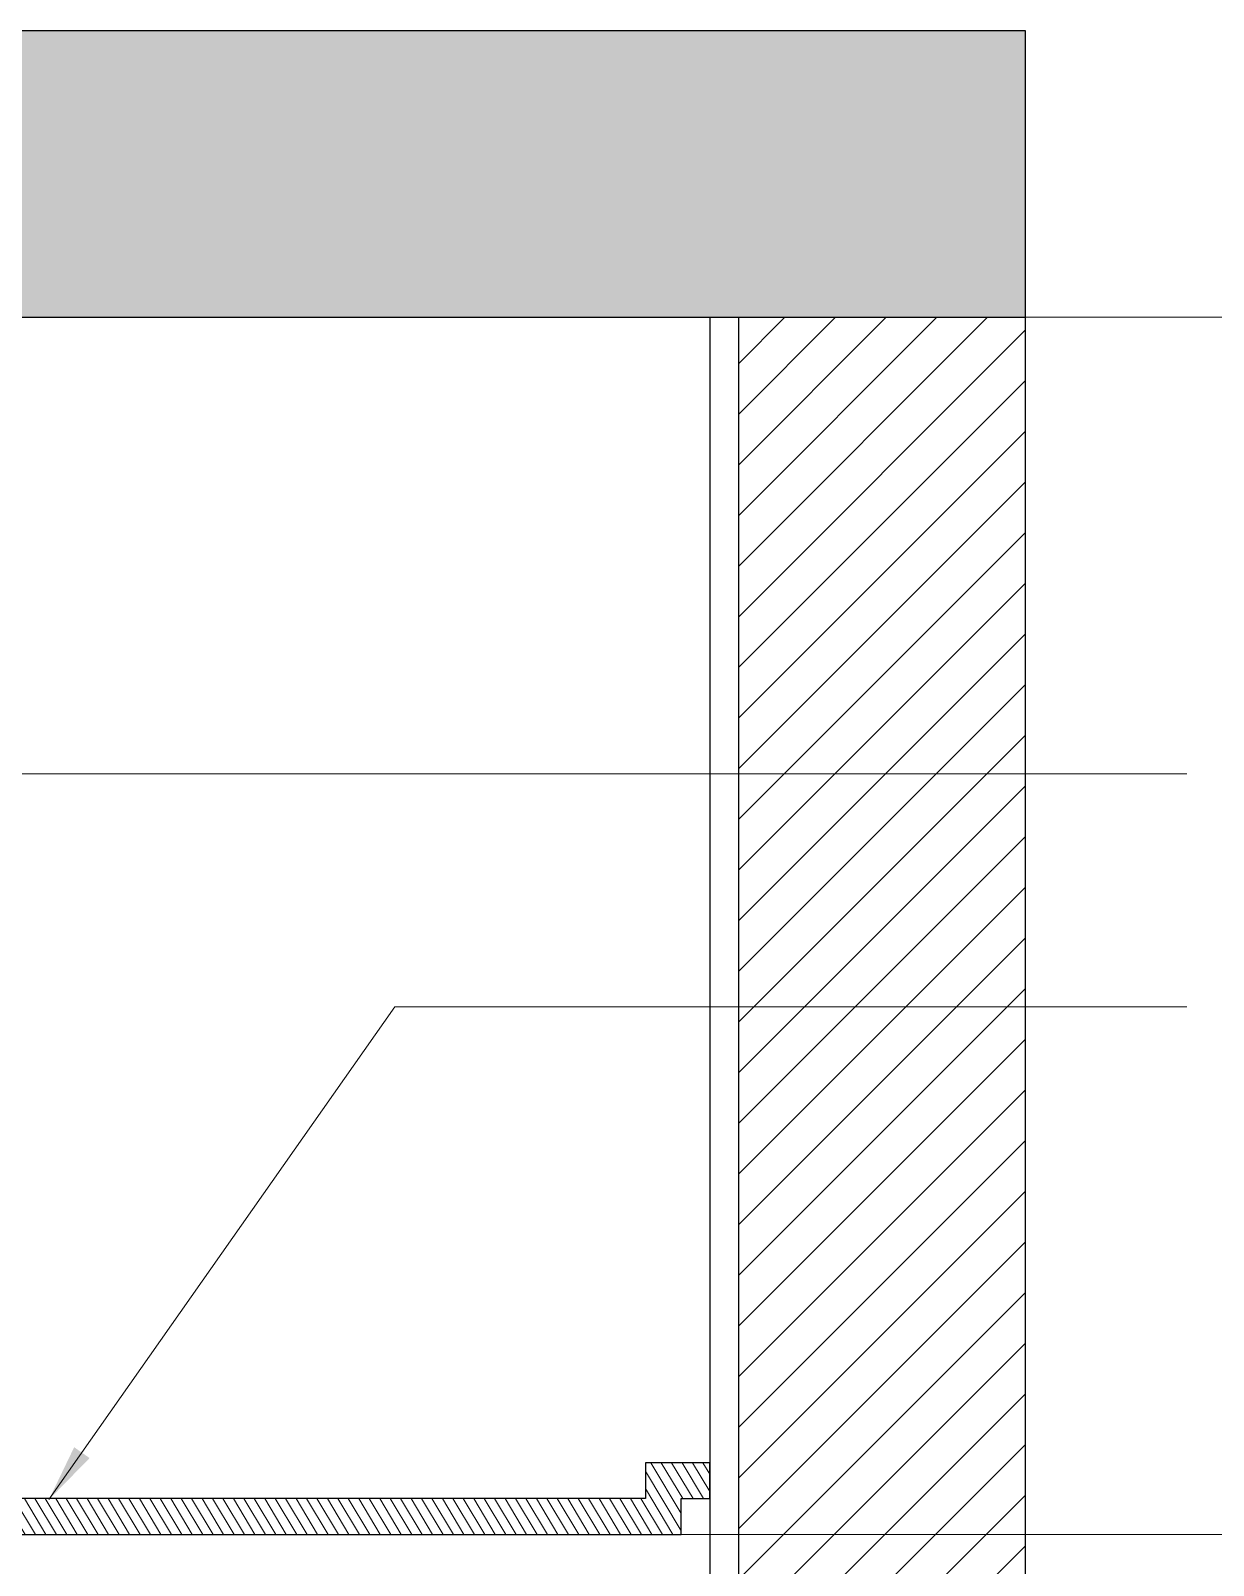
# Model space of a CAD drawing. Header units: inches. Extents: x -12478 to 399182, y -23212 to 525552.
# Drawn here: x 28953 to 29778, y -5782 to -4711 of the extents above; entities that cross this region are included whole.
import ezdxf

# ---------------------------------------------------------------- set-up
doc = ezdxf.new("R2010")
doc.units = ezdxf.units.IN
doc.header["$LTSCALE"] = 1000
doc.header["$MEASUREMENT"] = 0
doc.linetypes.add('DASHED', pattern=[0.75, 0.5, -0.25])
doc.linetypes.add('HIDDEN', pattern=[0.375, 0.25, -0.125])
for name, color, linetype in [('A-Hidden', 8, 'HIDDEN'), ('CQ Grg Gypsum', 41, 'Continuous'), ('Layer3', 3, 'Continuous'), ('Layer7', 8, 'Continuous')]:
    doc.layers.add(name, color=color, linetype=linetype)
doc.layers.add('CQ Gypsum Hatch', color=8, linetype='Continuous', lineweight=20)
doc.layers.add('ID-NOTES', color=3, linetype='Continuous', lineweight=0)
doc.styles.add('ZZ-Dim All', font='romans.shx', dxfattribs={"width": 0.8})
doc.dimstyles.new('DIM 0200', dxfattribs={"dimscale": 200, "dimtxt": 1, "dimasz": 0.8, "dimexe": 0.5, "dimexo": 1, "dimgap": 0.4, "dimtad": 1, "dimdec": 0, "dimrnd": 10, "dimdsep": 46, "dimtxsty": 'ZZ-Dim All', "dimblk1": 'ARCHTICK', "dimblk2": 'ARCHTICK', "dimsah": 1, "dimcen": 1, "dimdle": 0.5, "dimclrd": 256, "dimclre": 256, "dimclrt": 256, "dimadec": 0, "dimazin": 2, "dimtfac": 1, "dimtdec": 0, "dimtix": 1, "dimtmove": 2, "dimatfit": 2, "dimfxl": 1, "dimfxlon": 1, "dimtolj": 1, "dimtzin": 0, "dimlwd": -1, "dimlwe": -1, "dimarcsym": 0})

# ---------------------------------------------------------------- blocks, each defined once
blk = doc.blocks.new('_ARCHTICK')
at = {"color": 0, "linetype": 'ByBlock', "const_width": 0.15}
blk.add_lwpolyline([(-0.5, -0.5), (0.5, 0.5)], dxfattribs=at)

msp = doc.modelspace()

# ---------------------------------------------------------------- hatches: boundary and pattern name
at = {"layer": 'CQ Gypsum Hatch'}
h = msp.add_hatch(dxfattribs=at)
h.set_pattern_fill('ANSI31', color=256, scale=50, angle=76.0286, style=0)
h.set_pattern_definition([(121.0285767, (-293324.791, -475838.605), (-5.35568947, -3.22165956), [])])
edge = h.paths.add_edge_path()
edge.add_line((24926.7, -5710.1), (24926.7, -5735.1))
edge.add_line((24926.7, -5735.1), (24946.7, -5735.1))
edge.add_line((24946.7, -5735.1), (24946.7, -5760.1))
edge.add_line((24946.7, -5760.1), (29406.7, -5760.1))
edge.add_line((29406.7, -5760.1), (29406.7, -5735.1))
edge.add_line((29406.7, -5735.1), (29426.7, -5735.1))
edge.add_line((29426.7, -5735.1), (29426.7, -5710.1))
edge.add_line((29426.7, -5710.1), (29381.7, -5710.1))
edge.add_line((29381.7, -5710.1), (29381.7, -5735.1))
edge.add_line((29381.7, -5735.1), (24971.7, -5735.1))
edge.add_line((24971.7, -5735.1), (24971.7, -5710.1))
edge.add_line((24971.7, -5710.1), (24926.7, -5710.1))
at = {"layer": 'Layer7'}
h = msp.add_hatch(dxfattribs=at)
h.set_pattern_fill('AR-CONC', color=256, scale=10, style=0)
h.set_pattern_definition([(50, (-17395.623, 1366.62), (71.72602, -6.27521), [7.5, -82.5]), (355, (-17395.62, 1366.62), (-13.87513, 75.21921), [6, -66]), (100.4514, (-17389.646, 1366.096), (57.85094, 68.94395), [6.37402, -70.11421]), (46.1842, (-17395.62, 1386.62), (106.7241, -16.5519), [11.25, -123.75]), (96.6356, (-17386.73, 1385.24), (93.46627, 97.41179), [9.56103, -105.1713]), (351.1842, (-17395.62, 1386.62), (93.4662, 97.41186), [9, -99]), (21, (-17385.623, 1381.62), (59.690705, -40.26189), [7.5, -82.5]), (326, (-17385.62, 1381.62), (24.33153, 72.515), [6, -66]), (71.4514, (-17380.65, 1378.26), (84.02226, 32.25305), [6.37402, -70.11421]), (37.5, (-17395.623, 1366.619), (1.215986, 33.289385), [0, -65.2, 0, -67, 0, -66.25]), (7.5, (-17395.623, 1366.62), (26.306954, 39.44117), [0, -38.2, 0, -63.7, 0, -25.25]), (327.5, (-17417.923, 1366.619), (53.382244, -2.255487), [0, -25, 0, -78, 0, -103.5]), (317.5, (-17427.923, 1366.62), (58.318617, 10.0105), [0, -32.5, 0, -51.8, 0, -73.5])])
h.paths.add_polyline_path([(24706.5, -4710.6), (24706.5, -4910.6), (29646.8, -4910.6), (29646.8, -4710.6)])
h = msp.add_hatch(dxfattribs=at)
h.set_pattern_fill('ANSI31', color=256, scale=200, style=0)
h.set_pattern_definition([(45, (-22205.67, 1316.619), (-17.67767, 17.67767), [])])
h.paths.add_polyline_path([(29446.7, -6460.6), (29646.8, -6460.6), (29646.8, -4910.6), (29446.7, -4910.6)])

# ---------------------------------------------------------------- linework, layer by layer
at = {"layer": 'A-Hidden', "linetype": 'DASHED', "lineweight": 0, "ltscale": 10}
for p, q in [((31778.7, -4910.6, 0), (24599.3, -4910.6, 0)), ((31778.7, -5760.1, 0), (24591.2, -5760.1, 0))]:
    msp.add_line(p, q, dxfattribs=at)
at = {"layer": 'CQ Grg Gypsum', "elevation": 0}
msp.add_lwpolyline([(24926.7, -5710.1), (24926.7, -5735.1), (24946.7, -5735.1), (24946.7, -5760.1), (29406.7, -5760.1), (29406.7, -5735.1), (29426.7, -5735.1), (29426.7, -5710.1), (29381.7, -5710.1), (29381.7, -5735.1), (24971.7, -5735.1), (24971.7, -5710.1), (24926.7, -5710.1)], dxfattribs=at)
at = {"layer": 'Layer3'}
for p, q in [((24706.5, -4710.6, 0), (29646.8, -4710.6, 0)), ((29646.8, -4710.6, 0), (29646.8, -9360.6, 0)), ((24706.5, -4910.6, 0), (29646.8, -4910.6, 0)), ((29426.7, -4910.6, 0), (29426.7, -9160.6, 0)), ((29446.7, -4910.6, 0), (29446.7, -9160.6, 0))]:
    msp.add_line(p, q, dxfattribs=at)

# ---------------------------------------------------------------- leaders
at = {"layer": 'ID-NOTES'}
for points in [[(28631.7, -5593.2, -375.8), (28794.5, -5229.3, -375.8), (29759.6, -5229.3, -375.8)], [(28965.4, -5735.8, -375.8), (29206.8, -5391.8, -375.8), (29759.6, -5391.8, -375.8)]]:
    msp.add_leader(points, dimstyle='DIM 0200', override={"dimasz": 0.2, "dimtad": 0, "dimclrd": 8}, dxfattribs=at)

doc.saveas('drawing.dxf')
